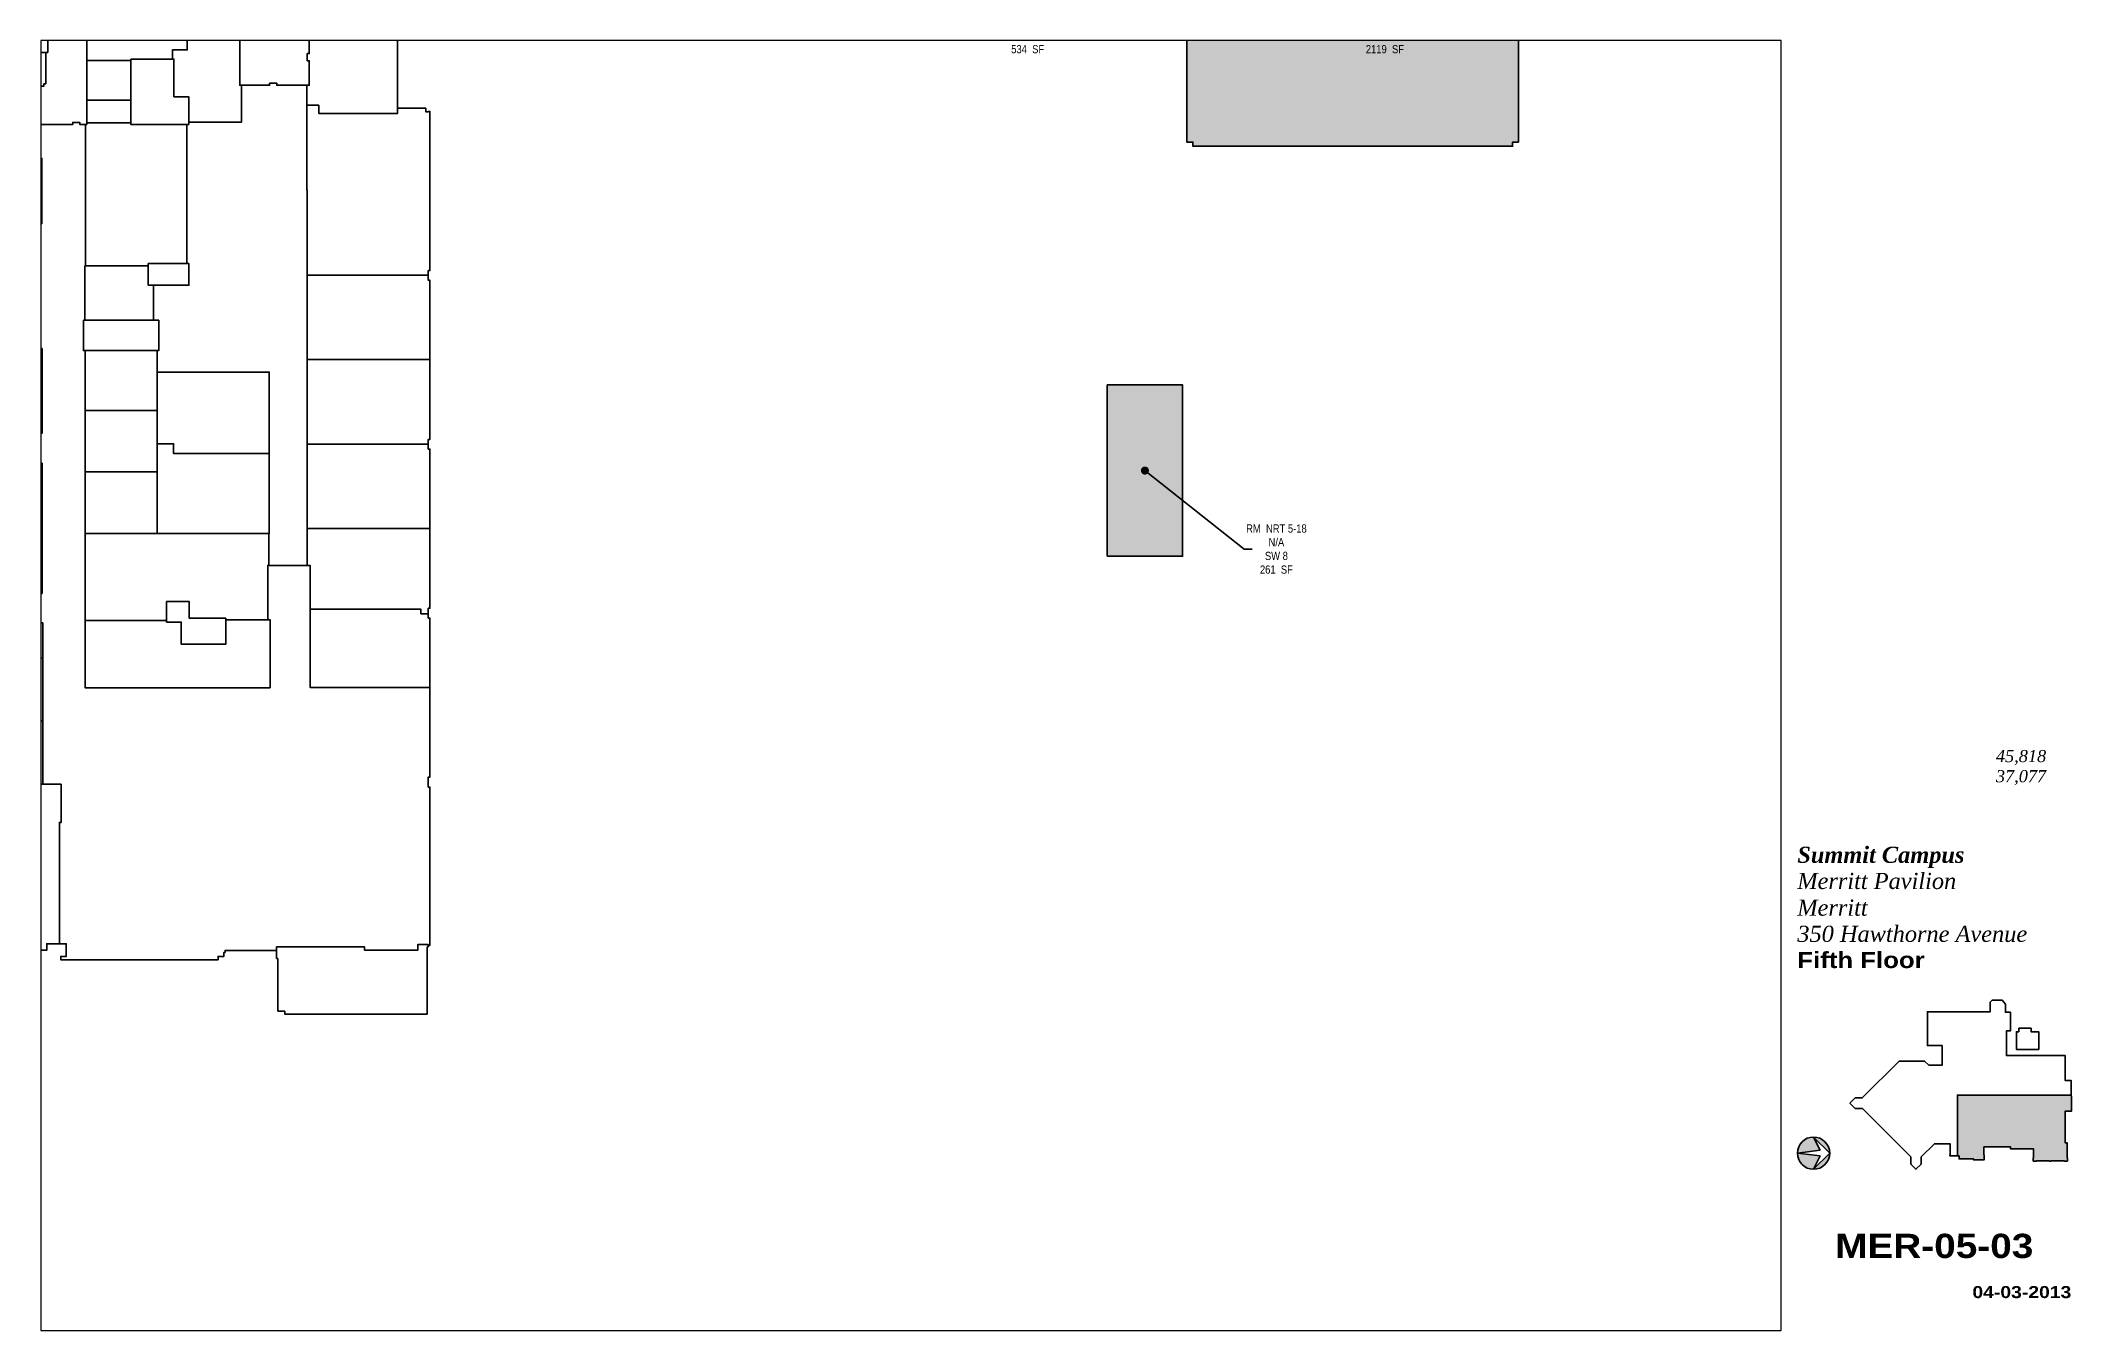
# Paper-space layout '03' of a CAD drawing. Header units: inches. Extents: x 0.9 to 16.7, y 0.5 to 10.5.
# The model-space entities are those that its viewports show. They can reach past a viewport. Long polylines and large blocks are cut down to what shows.
import ezdxf
from ezdxf.enums import TextEntityAlignment as Align

# ---------------------------------------------------------------- set-up
doc = ezdxf.new("R2010")
doc.units = ezdxf.units.IN
doc.header["$LTSCALE"] = 48
doc.header["$MEASUREMENT"] = 0
for name, color, linetype in [('0-LABEL', 3, 'Continuous'), ('1-NRT', 200, 'Continuous'), ('1-NRT-PTN', 253, 'Continuous'), ('3-FCM', 190, 'Continuous'), ('4-OCC', 6, 'Continuous'), ('4-OCC-PTN', 95, 'Continuous'), ('T-8', 8, 'Continuous'), ('T-TEXT-8', 8, 'Continuous'), ('T-TTLB-TEXT', 5, 'Continuous')]:
    doc.layers.add(name, color=color, linetype=linetype)
doc.layers.add('T-VPRT', color=1, linetype='Continuous', plot=False)
doc.styles.add('ArialB', font='')
doc.styles.add('ArialN', font='ARIALN.TTF')
doc.styles.add('TimesI', font='timesi.ttf')
doc.styles.add('TimesIB', font='timesbi.ttf')
doc.styles.get('ArialB').set_extended_font_data('Arial Black')
doc.dimstyles.new('AB-220', dxfattribs={"dimscale": 220, "dimtxt": 0.070312, "dimasz": 0.0625, "dimexe": 0.0625, "dimexo": 0.125, "dimgap": 0.1875, "dimtad": 0, "dimdec": 4, "dimrnd": 0.0625, "dimzin": 0, "dimdsep": 46, "dimlunit": 4, "dimtxsty": 'ArialN', "dimblk": 'ARCHTICK', "dimcen": 0.0625, "dimclrd": 256, "dimclre": 256, "dimclrt": 256, "dimadec": 0, "dimazin": 0, "dimtfac": 1, "dimtdec": 4, "dimtofl": 0, "dimtmove": 2, "dimatfit": 3, "dimldrblk": 'DOT', "dimfxl": 0, "dimfrac": 2, "dimtolj": 1, "dimtzin": 0, "dimlwd": -1, "dimlwe": -1, "dimarcsym": 0})

# ---------------------------------------------------------------- blocks, each defined once
blk = doc.blocks.new('n-arrow')
h = blk.add_hatch(color=256)
h.paths.add_polyline_path([(0, 0.125), (0.125, 0, 0.414214)])
h.paths.add_polyline_path([(0, 0.125, 0.414214), (-0.125, 0), (0.051, 0.022)])
h = blk.add_hatch(color=256)
h.paths.add_polyline_path([(0.051, -0.022), (-0.125, 0, 0.414214), (0, -0.125)])
h.paths.add_polyline_path([(0.125, 0), (0, -0.125, 0.414214)])
for p, q in [((-0.125, 0), (0.051, 0.022)), ((-0.125, 0), (0.051, -0.022)), ((0, 0.125), (0.125, 0)), ((0.051, 0.022), (0, 0.125)), ((0, -0.125), (0.125, 0)), ((0.051, -0.022), (0, -0.125))]:
    blk.add_line(p, q)
blk.add_circle((0, 0), 0.125)
blk = doc.blocks.new('AB-TB-text')
at = {"style": 'TimesI'}
for tag, p in [('GROSS', (1.93, 4.406)), ('USEABLE', (1.93, 4.25))]:
    blk.add_attdef(tag, text='', height=0.0938, dxfattribs=at).set_placement(p, align=Align.RIGHT)
for tag, style, p in [('CAMPUS', 'TimesIB', (0, 3.75)), ('PAVILION', 'TimesI', (0, 3.547)), ('BUILDING', 'TimesI', (0, 3.34)), ('STREET', 'TimesI', (0, 3.137))]:
    blk.add_attdef(tag, text='', height=0.125, dxfattribs=dict(style=style)).set_placement(p, align=Align.TOP_LEFT)
at = {"layer": 'T-TEXT-8', "style": 'ArialB'}
blk.add_attdef('FLOOR', text='', height=0.125, dxfattribs=at).set_placement((0, 2.934), align=Align.TOP_LEFT)
blk.add_attdef('DWG#', text='', height=0.188, dxfattribs=at).set_placement((1.062, 0.749), align=Align.TOP_CENTER)
blk.add_attdef('DATE', text='', height=0.0938, dxfattribs=at).set_placement((2.125, 0.25), align=Align.RIGHT)
blk = doc.blocks.new('_ArchTick')
at = {"const_width": 0.15}
blk.add_lwpolyline([(-0.5, -0.5), (0.5, 0.5)], dxfattribs=at)
blk = doc.blocks.new('_Dot')
at = {"lineweight": -2}
blk.add_line((-0.5, 0), (-1, 0), dxfattribs=at)
at = {"const_width": 0.5}
blk.add_lwpolyline([(-0.25, 0, 1), (0.25, 0, 1)], format="xyb", close=True, dxfattribs=at)

msp = doc.modelspace()

# ---------------------------------------------------------------- hatches: boundary and pattern name
at = {"layer": '1-NRT-PTN'}
msp.add_hatch(color=256, dxfattribs=at).paths.add_polyline_path([(4575.8, 1021.3), (4704.2, 1021.3), (4704.2, 1313.8), (4575.8, 1313.8)])
at = {"layer": '4-OCC-PTN'}
msp.add_hatch(color=55, dxfattribs=at).paths.add_polyline_path([(4711.8, 2253.8), (4721.8, 2253.8), (4721.8, 2260.8), (5267.3, 2260.8), (5267.3, 2253.8), (5277.3, 2253.8), (5277.3, 1727.8), (5267.3, 1727.8), (5267.3, 1720.8), (4721.8, 1720.8), (4721.8, 1727.8), (4711.8, 1727.8)])

# ---------------------------------------------------------------- linework, layer by layer
at = {"layer": '1-NRT'}
for p, q in [((3158.5, 335.4), (3158.5, 355.1)), ((3158.5, 355.1), (3308.5, 355.1)), ((3308.5, 355.1), (3308.5, 349.2)), ((3308.5, 349.2), (3399.4, 349.2)), ((3399.4, 349.2), (3399.4, 359.1)), ((3399.4, 359.1), (3417.1, 359.1)), ((3160.3, 335.4), (3158.5, 335.4)), ((3160.3, 245.2), (3160.3, 335.4))]:
    msp.add_line(p, q, dxfattribs=at)
for points in [[(2739.1, 1986.7), (2767.9, 1986.7), (2767.9, 1880.8), (2739.1, 1880.8), (2739.1, 1986.7)], [(2909.6, 1869.5), (2983.4, 1869.5), (2983.4, 1805.2), (3008.6, 1805.2), (3008.6, 1758), (2909.6, 1758), (2909.6, 1869.5)], [(2939.4, 1520.6), (3008.8, 1520.6), (3008.8, 1483.6), (2939.4, 1483.6), (2939.4, 1520.6)], [(2828.9, 1424), (2957.5, 1424), (2957.5, 1372.1), (2828.9, 1372.1), (2828.9, 1424)], [(2995.9, 871.2), (2995.9, 909.2), (2970.7, 909.2), (2970.7, 944.1), (3009.5, 944.1), (3009.5, 915.7), (3071.8, 915.7), (3071.8, 871.2), (2995.9, 871.2)], [(3415.1, 355.4), (3415.1, 240.4), (3172.3, 240.4), (3172.3, 245.2), (3160.3, 245.2)], [(3415.1, 355.4), (3417.1, 355.4), (3417.1, 359.1)]]:
    msp.add_lwpolyline(points, dxfattribs=at)
msp.add_lwpolyline([(4575.8, 1021.3), (4704.2, 1021.3), (4704.2, 1313.8), (4575.8, 1313.8)], close=True, dxfattribs=at)
at = {"layer": '3-FCM'}
for points in [[(3214.1, 1927.1), (3214.1, 1878.7), (3210.9, 1878.7), (3210.9, 1866.7), (3214.1, 1866.7), (3214.1, 1824.8), (3158.6, 1824.8), (3158.6, 1828.1), (3146.6, 1828.1), (3146.6, 1824.8), (3095.5, 1824.8), (3095.5, 1978.1)], [(2834.7, 1978.1), (2834.7, 1864.4), (2834.4, 1864.4), (2834.4, 1758), (2822.6, 1758.1), (2822.6, 1761.3), (2810.6, 1761.3), (2810.6, 1758.1), (2741.1, 1758.1), (2741.1, 1823.3), (2761.5, 1823.3), (2761.5, 1827.4), (2764.6, 1827.4), (2764.6, 1880.8), (2767.9, 1880.8), (2767.9, 1986.7)]]:
    msp.add_lwpolyline(points, dxfattribs=at)
at = {"layer": '4-OCC'}
for points in [[(4711.8, 2253.8), (4721.8, 2253.8), (4721.8, 2260.8), (5267.3, 2260.8), (5267.3, 2253.8), (5277.3, 2253.8), (5277.3, 1727.8), (5267.3, 1727.8), (5267.3, 1720.8), (4721.8, 1720.8), (4721.8, 1727.8), (4711.8, 1727.8)], [(3098.4, 1824.8), (3098.4, 1761.9), (3008.6, 1761.9), (3008.6, 1805.2), (2983.4, 1805.2), (2983.4, 1869.4), (2980.7, 1869.5), (2980.7, 1885.1), (3006, 1885.1), (3006, 1952.9), (2988.6, 1952.9), (2988.6, 1978.1), (3095.5, 1978.1), (3095.5, 1824.8)], [(3005.4, 1758), (2909.6, 1758), (2909.6, 1760.7), (2834.4, 1760.7), (2834.4, 1758), (2832.3, 1758), (2832.3, 1516.8), (2939.4, 1516.8), (2939.4, 1520.6), (3005.4, 1520.6)]]:
    msp.add_lwpolyline(points, close=True, dxfattribs=at)
for points in [[(2954.5, 1372.1), (2954.5, 1335.5), (3146, 1335.5), (3146, 1060.1), (3145, 1060.1), (3145, 1005.9), (3210.9, 1005.9), (3210.9, 1646.3), (3209.9, 1646.3), (3209.9, 1824.8), (3214.1, 1824.8), (3214.1, 1866.7), (3210.9, 1866.7), (3210.9, 1878.7), (3214.1, 1878.7), (3214.1, 1927.1), (3225.2, 1927.1), (3225.2, 1929.5)], [(3365, 1929.5), (3365, 1785.5), (3413.1, 1785.5), (3413.1, 1779.4), (3417.1, 1779.4), (3417.1, 1780.1), (3420.1, 1780.1), (3420, 1508.8), (3417.1, 1508.8), (3417.1, 1492.1), (3420.1, 1492.1), (3420.1, 1220.8), (3417.1, 1220.8), (3417.1, 1204.1), (3420.1, 1204.1), (3420.1, 932.8), (3417.1, 932.8), (3417.1, 915.8), (3420, 915.8), (3420.1, 797.8)], [(2580.5, 1884), (2739.1, 1884), (2739.1, 1880.8), (2764.6, 1880.8), (2764.6, 1827.4), (2761.5, 1827.4), (2761.5, 1823.3), (2741.1, 1823.3), (2741.1, 1758.1), (2751.2, 1758.1), (2751.2, 1699.9), (2757.9, 1699.9), (2757.9, 1588.7)], [(2581, 349.3), (2766.3, 349.3), (2766.3, 360.4), (2787.9, 360.4), (2787.9, 567.4), (2790.9, 567.4), (2790.9, 632.4)], [(2834.7, 1866.9), (2909.6, 1866.9), (2909.6, 1799.6), (2834.4, 1799.6), (2834.4, 1864.4), (2834.7, 1864.4), (2834.7, 1866.9)], [(2834.4, 1799.6), (2909.6, 1799.6), (2909.6, 1760.7), (2834.4, 1760.7), (2834.4, 1799.6)], [(3365, 1785.5), (3365, 1776.9), (3230.3, 1776.9), (3230.3, 1790.8), (3209.9, 1790.8)], [(2560.2, 1644.4), (2576.2, 1644.4), (2576.2, 1651.3), (2757.9, 1651.3)], [(2757.9, 1588.7), (2750.7, 1588.7), (2750.7, 1375.5), (2758.3, 1375.5), (2758.3, 1231.1), (2749.1, 1231.1), (2749, 1180.3)], [(2563.1, 1500.7), (2582, 1500.7), (2582, 1512.9), (2750.7, 1512.9)], [(2948.6, 1424), (2948.6, 1483.6), (2939.4, 1483.6), (2939.4, 1516.8), (2831.4, 1516.8), (2831.4, 1424), (2948.3, 1424)], [(3210.9, 1500.8), (3417.1, 1500.8)], [(2831.7, 1372.1), (2831.7, 939.1), (2831.7, 797.2), (3147.4, 797.2), (3147.4, 913.1), (3071.8, 913.1), (3071.8, 871.2), (2995.9, 871.2), (2995.9, 909.2), (2970.7, 909.2), (2970.7, 912), (2831.7, 912)], [(3420.1, 1356.9), (3210.9, 1356.9)], [(2954.5, 1335.5), (2954.5, 1193.6)], [(2560.2, 1289.8), (2575.3, 1289.8), (2575.3, 1294.6), (2758.3, 1294.5)], [(2954.5, 1270.2), (2831.7, 1270.2)], [(2954.5, 1213.4), (2982.8, 1213.4), (2982.8, 1196.5), (3146, 1196.5)], [(2563.1, 1212.4), (2576.5, 1212.4), (2576.5, 1180.6), (2758.3, 1180.3)], [(2758.3, 958), (2758.3, 1180.3)], [(2954.8, 1193.6), (2954.5, 1193.6)], [(2954.8, 1060.1), (2954.8, 1193.6)], [(3210.9, 1212.6), (3417.1, 1212.6)], [(2954.8, 1165.2), (2831.7, 1165.2)], [(2560.2, 1068.4), (2758.3, 1068.4)], [(2831.7, 1060.1), (3145, 1060.1)], [(3210.9, 1068.7), (3420.1, 1068.7)], [(3143.5, 913.1), (3143.5, 1005.9), (3145, 1005.9)], [(3210.9, 1005.9), (3215.6, 1005.9), (3215.6, 913.1)], [(2563.1, 922.6), (2581, 922.6), (2581, 943.9), (2581, 958), (2758.3, 958)], [(2750.4, 958), (2750.4, 907.6)], [(2750.4, 907.6), (2759.7, 907.6)], [(2759.7, 907.6), (2759.7, 632.4)], [(3215.6, 913.1), (3215.6, 797.8), (3420.1, 797.8), (3420.1, 644.6), (3417.1, 644.6), (3417.1, 627.8), (3420.1, 627.8), (3420.1, 357.7), (3417.1, 357.7), (3417.1, 359.1), (3399.4, 359.1), (3399.4, 349.2), (3308.5, 349.2), (3308.5, 355.1), (3158.5, 355.1), (3158.5, 349.1), (3070.7, 349.1), (3070.7, 345.5), (3068.6, 345.5), (3068.6, 338.7), (3058.6, 338.7), (3058.6, 333.2), (2790.2, 333.2), (2790.2, 338.7), (2799.5, 338.7), (2799.5, 360.4), (2787.9, 360.4)], [(3215.6, 931.1), (3404.7, 931.1), (3404.7, 923.2), (3417.1, 923.2)], [(2560.2, 847.5), (2759.7, 847.5)], [(2560.2, 712.8), (2576, 712.8), (2576, 740.5), (2759.7, 740.5)], [(2563.1, 636.4), (2577, 636.4), (2577, 632.4), (2790.9, 632.4)]]:
    msp.add_lwpolyline(points, dxfattribs=at)

# ---------------------------------------------------------------- texts
at = {"layer": '0-LABEL', "char_height": 14, "attachment_point": 5, "style": 'ArialN'}
for s, insert in [('RM  5330\\P28450\\PMECH\\P534  SF', (4440, 1921.3)), ('RM  5331\\P28450\\PMECH\\P2119  SF', (5049.5, 1921.3)), ('RM  NRT 5-18\\PN/A\\PSW 8\\P261  SF', (4864.4, 1033.6))]:
    msp.add_mtext(s, dxfattribs=dict(at, insert=insert))

# ---------------------------------------------------------------- leaders
at = {"layer": '0-LABEL', "annotation_type": 0, "has_hookline": 1, "hookline_direction": 0, "text_width": 101.4}
msp.add_leader([(4640, 1167.6), (4809.4, 1033.6), (4823.1, 1033.6)], dimstyle='AB-220', dxfattribs=at)

psp = doc.layouts.new('03')

# ---------------------------------------------------------------- hatches: boundary and pattern name
at = {"layer": 'T-8'}
psp.add_hatch(color=256, dxfattribs=at).paths.add_polyline_path([(16.639, 2.199), (16.688, 2.199), (16.688, 2.324), (15.804, 2.324), (15.804, 1.853), (15.817, 1.853), (15.817, 1.829), (15.929, 1.829), (15.929, 1.821), (16.01, 1.821), (16.01, 1.862), (16.009, 1.862), (16.009, 1.922), (16.216, 1.922), (16.216, 1.907), (16.394, 1.907), (16.394, 1.838), (16.392, 1.838), (16.392, 1.813), (16.417, 1.813), (16.417, 1.814), (16.519, 1.814), (16.519, 1.812), (16.53, 1.812), (16.53, 1.814), (16.632, 1.814), (16.632, 1.812), (16.657, 1.812), (16.657, 1.837), (16.656, 1.837), (16.656, 1.954), (16.643, 1.954), (16.643, 1.955), (16.639, 1.955)])

# ---------------------------------------------------------------- linework, layer by layer
for points in [[(15.067, 2.22), (15.011, 2.22), (14.97, 2.261), (15.01, 2.302), (15.065, 2.302), (15.352, 2.588), (15.549, 2.588), (15.582, 2.556), (15.685, 2.556), (15.685, 2.708), (15.571, 2.708), (15.571, 2.971), (16.058, 2.971), (16.058, 3.044), (16.072, 3.059), (16.151, 3.059), (16.176, 3.028), (16.176, 2.966), (16.215, 2.966), (16.215, 2.822), (16.184, 2.822), (16.184, 2.631), (16.64, 2.631), (16.64, 2.437), (16.687, 2.437), (16.688, 2.199), (16.639, 2.199), (16.639, 1.955), (16.643, 1.955), (16.643, 1.954), (16.656, 1.954), (16.656, 1.837), (16.657, 1.837), (16.657, 1.812), (16.632, 1.812), (16.632, 1.814), (16.53, 1.814), (16.53, 1.812), (16.519, 1.812), (16.519, 1.814), (16.417, 1.814), (16.417, 1.813), (16.392, 1.813), (16.392, 1.838), (16.394, 1.838), (16.394, 1.907), (16.216, 1.907), (16.216, 1.922), (16.009, 1.922), (16.009, 1.862), (16.01, 1.862), (16.01, 1.821), (15.929, 1.821), (15.929, 1.829), (15.817, 1.829), (15.817, 1.853), (15.745, 1.853), (15.745, 1.86), (15.747, 1.86), (15.747, 1.947), (15.625, 1.947), (15.523, 1.845), (15.523, 1.789), (15.482, 1.749), (15.442, 1.789), (15.442, 1.845)], [(16.281, 2.816), (16.281, 2.842), (16.375, 2.842), (16.375, 2.816), (16.435, 2.816), (16.435, 2.678), (16.261, 2.678), (16.261, 2.816)]]:
    psp.add_lwpolyline(points, close=True, dxfattribs=at)
psp.add_lwpolyline([(15.804, 1.853), (15.804, 2.324), (16.688, 2.324)], dxfattribs=at)

# ---------------------------------------------------------------- block references
psp.add_blockref('n-arrow', (14.688, 1.874), dxfattribs=at)
at = {"layer": 'T-TTLB-TEXT'}
psp.add_blockref('AB-TB-text', (14.562, 0.5), dxfattribs=at).add_auto_attribs({'DATE': '04-03-2013', 'DWG#': 'MER-05-03', 'GROSS': '45,818', 'USEABLE': '37,077', 'PAVILION': 'Merritt Pavilion', 'BUILDING': 'Merritt', 'STREET': '350 Hawthorne Avenue', 'FLOOR': 'Fifth Floor', 'CAMPUS': 'Summit Campus'})

# ---------------------------------------------------------------- viewports
at = {"layer": 'T-VPRT'}
psp.add_viewport(center=(7.688, 5.5), size=(13.5, 10), view_center_point=(4240.922, 800.937), view_height=2200, dxfattribs=at)

doc.saveas('drawing.dxf')
